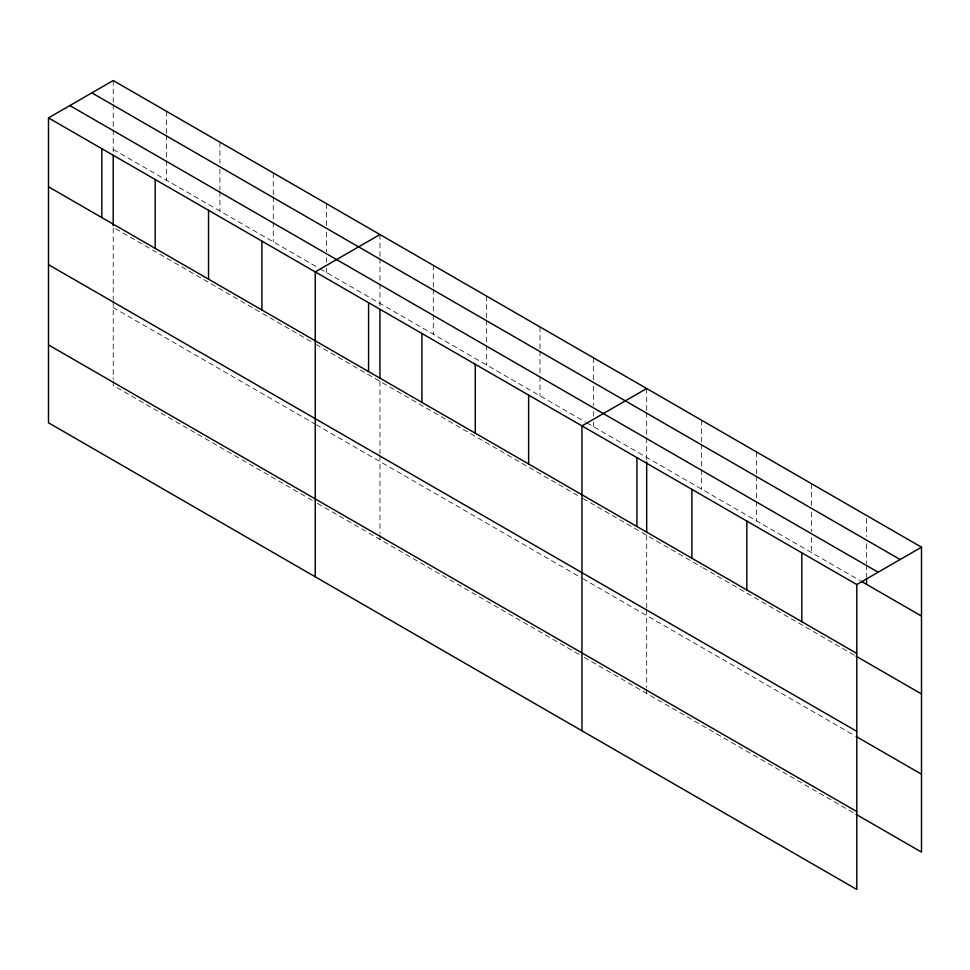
<?xml version="1.0" encoding="UTF-8"?>
<svg xmlns="http://www.w3.org/2000/svg" width="970" height="970" viewBox="0 0 970 970"><rect width="100%" height="100%" fill="white"/><g stroke="black" fill="none" stroke-linecap="round" stroke-linejoin="round"><path stroke-width="0.73" stroke-dasharray="4.85 3.64" d="M113.211 149.416L318.791 268.108M320.1 268.86L585.528 422.108M586.826 422.859L859.99 580.569M310.994 341.488L113.211 227.307L113.211 300.118M316.196 344.495L577.72 495.488M582.934 498.495L701.649 567.038M702.959 567.789L854.764 655.429M113.211 307.551L314.898 423.987M316.196 424.739L581.624 577.987M582.934 578.738L854.764 735.684M312.291 500.374L113.211 385.442L113.211 380.943M317.493 503.382L579.029 654.374M584.231 657.381L854.764 813.563M866.537 518.453L866.537 536.422M866.537 543.915L866.537 563.376M866.537 564.88L866.537 576.859M811.575 483.727L811.575 506.195M811.575 512.184L811.575 531.645M811.575 537.635L811.575 552.609M756.612 451.996L756.612 474.463M756.612 475.955L756.612 499.914M756.612 501.405L756.612 520.878M701.649 420.265L701.649 442.72M701.649 444.224L701.649 468.183M701.649 469.674L701.649 489.147M646.687 388.533L646.687 410.989M646.687 412.492L646.687 436.451M646.687 437.943L646.687 460.411M646.687 535.294L646.687 608.117M646.687 609.609L646.687 687.439M646.687 688.942L646.687 693.441M593.337 357.736L593.337 380.191M593.337 386.181L593.337 405.654M593.337 411.644L593.337 416.13M593.337 422.12L593.337 426.618M539.987 326.926L539.987 349.394M539.987 350.885L539.987 374.844M539.987 376.348L539.987 395.808M486.649 296.129L486.649 318.596M486.649 320.088L486.649 344.047M486.649 345.55L486.649 365.011M433.299 265.331L433.299 287.799M433.299 289.29L433.299 313.249M433.299 314.753L433.299 334.213M379.949 234.534L379.949 256.989M379.949 258.493L379.949 282.452M379.949 283.943L379.949 306.411M379.949 381.307L379.949 454.118M379.949 455.609L379.949 533.451M379.949 534.943L379.949 539.441M326.599 203.736L326.599 226.192M326.599 232.182L326.599 251.654M326.599 257.644L326.599 262.13M326.599 268.12L326.599 272.618M273.261 172.939L273.261 195.394M273.261 196.898L273.261 220.857M273.261 222.348L273.261 241.821M219.911 142.141L219.911 163.093M219.911 169.083L219.911 190.047M219.911 191.551L219.911 211.011M166.561 111.332L166.561 133.799M166.561 135.291L166.561 159.25M166.561 160.753L166.561 180.214M113.211 80.534L113.211 103.002M113.211 104.493L113.211 128.452M113.211 129.956L113.211 152.411M113.211 301.609L113.211 379.452"/><path stroke-width="1.45" d="M48.5 117.903L856.789 584.558L856.789 889.466L48.5 422.811L48.5 117.903L113.211 80.534L921.5 547.189L921.5 852.096L856.073 814.327M379.949 234.534L315.238 271.903L315.238 576.798M646.687 388.533L581.964 425.891L581.964 730.798M856.789 584.558L921.5 547.189M91.859 92.865L900.148 559.52M69.852 105.572L878.141 572.227M861.299 581.321L921.5 616.071M48.5 186.786L856.789 653.44M856.073 656.181L921.5 693.962M48.5 264.664L856.789 731.331M856.073 736.436L921.5 774.218M48.5 344.92L856.789 811.575M866.537 578.35L866.537 584.34M801.826 552.827L801.826 621.709M746.851 521.096L746.851 589.978M691.889 489.365L691.889 558.247M646.687 461.902L646.687 532.3M636.926 457.622L636.926 526.504M528.626 395.093L528.626 463.975M475.276 364.296L475.276 433.178M421.926 333.498L421.926 402.38M379.949 309.406L379.949 378.312M368.576 302.701L368.576 371.583M261.888 241.093L261.888 309.976M208.538 210.296L208.538 279.178M155.188 179.498L155.188 248.381M113.211 155.406L113.211 225.804M101.85 148.701L101.85 217.583"/></g></svg>
